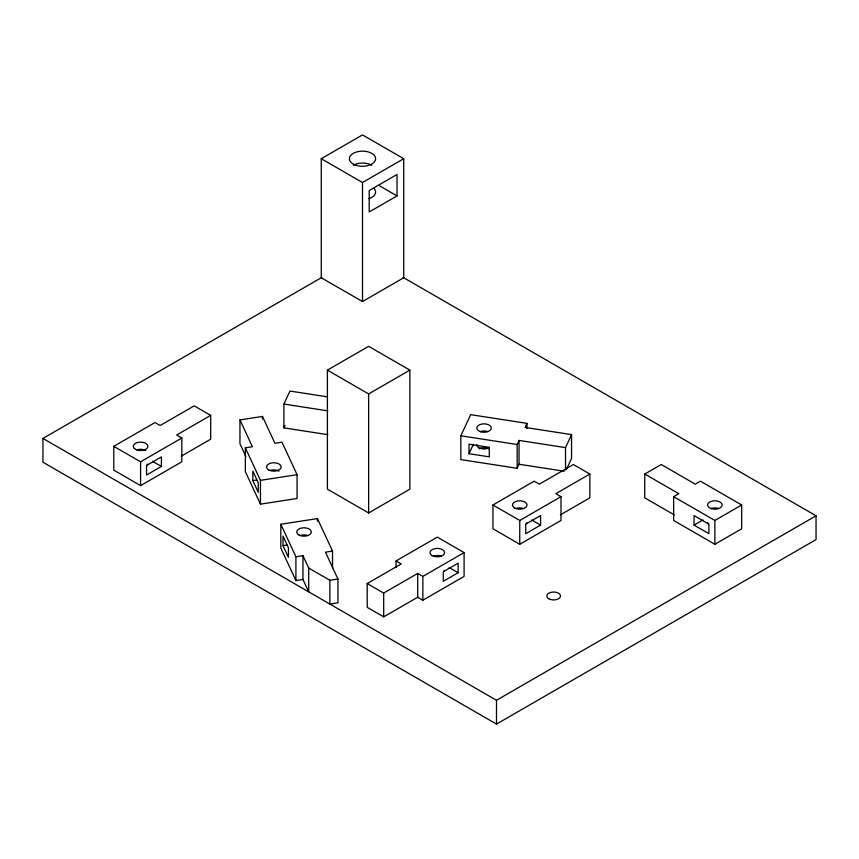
<?xml version="1.0" encoding="UTF-8"?>
<svg xmlns="http://www.w3.org/2000/svg" width="859" height="859" viewBox="0 0 859 859"><rect width="100%" height="100%" fill="white"/><g stroke="black" fill="none" stroke-linecap="round" stroke-linejoin="round"><path stroke-width="1.29" d="M327.784 434.654L283.899 427.868L283.899 404.063L289.934 391.049L327.365 396.837M283.899 427.868L284.995 425.495M526.975 423.369L525.085 427.428L571.557 434.622L565.523 447.625L519.051 440.431L519.051 464.247L517.172 468.305L460.843 459.597L460.843 435.792L470.657 414.65L526.975 423.369L526.975 428.652M469.014 453.713L469.014 444.189L489.286 447.324L489.286 456.848L469.014 453.713L473.373 444.318M517.172 468.305L517.172 444.5L519.051 440.431M566.618 469.068L571.557 458.427L571.557 434.622M321.266 158.711L362.498 134.906L403.73 158.711L403.73 277.747L362.498 301.552L321.266 277.747L321.266 158.711L362.498 182.516L403.73 158.711M397.03 195.916L369.198 211.98L369.198 190.558L397.03 174.484L397.03 195.916L378.701 185.329M403.096 277.382L816.05 515.797L816.05 539.602L496.502 724.094L42.95 462.228L42.95 438.423L321.824 277.414M210.68 415.38L176.664 435.019L181.818 438.004L181.818 461.809L140.586 485.614L113.785 470.141L113.785 446.336L155.017 422.531L160.171 425.506L194.188 405.867L210.68 415.38L210.68 439.185L181.195 456.215M113.785 446.336L140.586 461.809L181.818 438.004M327.408 370.132L368.64 346.327L409.872 370.132L409.872 489.158L368.64 512.963L327.408 489.158L327.408 370.132L368.64 393.937L409.872 370.132M161.406 466.448L146.567 475.016L146.567 465.492L161.406 456.924L161.406 466.448L152.472 461.294M396.063 560.927L437.295 537.122L464.096 552.595L464.096 576.41L422.864 600.216L417.71 597.23L383.694 616.869L367.201 607.356L367.201 583.551L401.217 563.912L396.063 560.927L396.063 567.541M589.854 474.039L555.837 493.678L560.991 496.663L560.991 520.468L519.759 544.273L492.959 528.8L492.959 504.985L534.191 481.18L539.345 484.165L573.361 464.526L589.854 474.039L589.854 497.844L560.379 514.874M367.201 583.551L383.694 593.064L417.71 573.425L422.864 576.4L464.096 552.595M492.959 504.985L519.759 520.468L560.991 496.663M458.115 572.717L443.276 581.285L443.276 571.761L458.115 563.193L458.115 572.717L449.182 567.563M540.579 525.107L525.74 533.675L525.74 524.151L540.579 515.583L540.579 525.107L531.646 519.953M644.776 474.039L661.269 464.526L695.285 484.165L700.439 481.18L741.671 504.985L741.671 528.8L714.871 544.273L673.639 520.468L673.639 496.663L678.793 493.678L644.776 474.039L644.776 497.844L674.261 514.874M694.051 525.107L708.89 533.675L708.89 524.151L694.051 515.583L694.051 525.107L702.984 519.953M673.639 496.663L714.871 520.468L741.671 504.985M42.95 438.423L496.502 700.278L816.05 515.797M239.951 419.911L262.478 416.432L274.923 443.255L281.967 442.17L297.064 474.683L297.064 498.488L260.449 504.158L245.352 471.634L245.352 447.829L252.396 446.744L239.951 419.911L239.951 443.716L245.899 456.548M252.825 480.589L258.258 492.293L258.258 482.779L252.825 471.065L252.825 480.589L256.755 479.988M245.352 447.829L260.449 480.353L297.064 474.683M280.818 524.248L295.915 556.761L302.959 555.676L308.703 568.046L308.703 591.851L302.959 579.481L295.915 580.577L280.818 548.053L280.818 524.248L317.433 518.589L332.53 551.102L332.53 568.293M283.008 545.626L288.441 557.33L288.441 547.806L283.008 536.102L283.008 545.626L286.938 545.025M332.53 551.102L325.486 552.187L337.931 579.02L337.931 602.825L329.856 604.07L329.856 580.265L308.703 568.046M329.856 580.265L337.931 579.02M283.899 404.063L327.784 410.849M460.843 435.792L517.172 444.5M519.051 464.247L564.234 471.226M714.871 520.468L714.871 544.273M565.523 447.625L565.523 470.109M519.759 520.468L519.759 544.273M496.502 700.278L496.502 724.094M422.864 576.4L422.864 600.216M417.71 573.425L417.71 597.23M383.694 593.064L383.694 616.869M368.64 393.937L368.64 512.963M362.498 182.516L362.498 301.552M317.433 518.589L317.433 521.23M302.959 555.676L302.959 579.481M295.915 556.761L295.915 580.577M262.478 416.432L262.478 419.074M260.449 480.353L260.449 504.158M140.586 461.809L140.586 485.614M478.903 448.881A7.291 4.209 0 0 1 489.211 448.881M526.803 522.744A7.291 4.209 0 0 1 526.073 523.754M516.119 508.485A7.291 4.209 0 0 1 523.41 508.485M489.211 447.689A7.291 4.209 0 0 1 481.265 448.602A7.291 4.209 0 0 1 476.766 444.715M480.406 431.551A7.291 4.209 0 0 1 487.697 431.551M373.858 188.261A13.121 7.57 0 0 1 369.059 198.601M353.221 165.261A13.121 7.57 0 0 1 371.775 165.261M147.63 464.085A7.291 4.209 0 0 1 146.9 465.095M136.946 449.826A7.291 4.209 0 0 1 145.74 450.503M270.209 470.442A7.291 4.209 0 0 1 279.003 471.119M300.392 535.479A7.291 4.209 0 0 1 307.672 535.479M708.557 523.754A7.291 4.209 0 0 1 707.837 522.744M711.231 508.485A7.291 4.209 0 0 1 718.521 508.485M444.339 570.355A7.291 4.209 0 0 1 443.609 571.364M433.655 556.095A7.291 4.209 0 0 1 440.946 556.095M548.826 598.777A6.851 3.951 0 0 0 560.293 597.005A6.851 3.951 0 0 0 551.897 592.162A6.851 3.951 0 0 0 548.826 598.777M514.605 507.97A7.291 4.209 0 0 0 526.803 506.08A7.291 4.209 0 0 0 517.87 500.926A7.291 4.209 0 0 0 514.605 507.97M480.406 431.69A7.291 4.209 0 0 0 491.337 428.05A7.291 4.209 0 0 0 480.406 424.41A7.291 4.209 0 0 0 480.406 431.69M355.937 165.272A13.121 7.57 0 0 0 375.619 158.711A13.121 7.57 0 0 0 355.937 152.161A13.121 7.57 0 0 0 355.937 165.272M135.432 449.311A7.291 4.209 0 0 0 147.63 447.421A7.291 4.209 0 0 0 138.696 442.267A7.291 4.209 0 0 0 135.432 449.311M268.695 469.927A7.291 4.209 0 0 0 280.893 468.037A7.291 4.209 0 0 0 271.959 462.883A7.291 4.209 0 0 0 268.695 469.927M298.878 534.964A7.291 4.209 0 0 0 311.076 533.074A7.291 4.209 0 0 0 302.143 527.92A7.291 4.209 0 0 0 298.878 534.964M711.231 508.635A7.291 4.209 0 0 0 722.161 504.985A7.291 4.209 0 0 0 711.231 501.345A7.291 4.209 0 0 0 711.231 508.635M432.141 555.58A7.291 4.209 0 0 0 444.339 553.69A7.291 4.209 0 0 0 435.406 548.536A7.291 4.209 0 0 0 432.141 555.58"/></g></svg>
